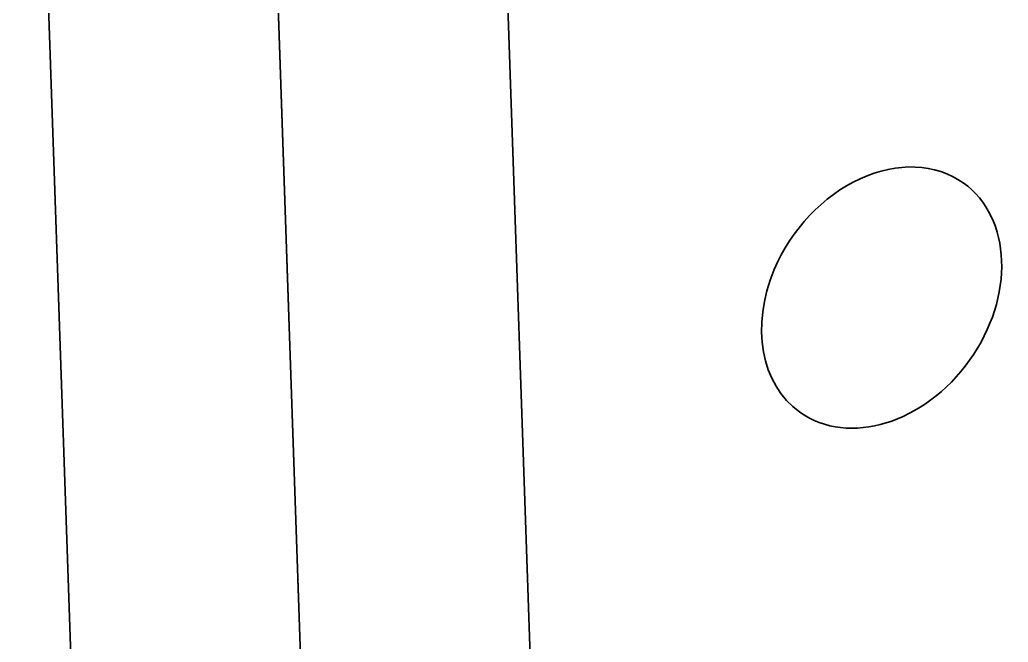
# Model space of a CAD drawing. Header units: millimetres. Extents: x 1333 to 129696, y -57210 to 105899.
# Drawn here: x 57133.19 to 57141.97, y 101190.34 to 101195.87 of the extents above; entities that cross this region are included whole.
import ezdxf

# ---------------------------------------------------------------- set-up
doc = ezdxf.new("R2010")
doc.units = ezdxf.units.MM
doc.header["$LTSCALE"] = 0.5

msp = doc.modelspace()

# ---------------------------------------------------------------- linework, layer by layer
at = {"color": 7, "lineweight": 35}
for p, q in [((57133.787, 101186.05), (57133.1914, 101203.4264)), ((57135.8767, 101184.5622), (57135.2811, 101201.9385)), ((57135.2811, 101201.9385), (57136.0218, 101180.3295)), ((57138.3024, 101173.2723), (57137.3708, 101200.4506))]:
    msp.add_line(p, q, dxfattribs=at)
for start_param, end_param in [(6.283151, 8.13785), (3.141559, 6.283151), (1.854665, 3.141559)]:
    msp.add_ellipse((57140.8412, 101193.4058), major_axis=(0.725, 1.0183), ratio=0.767269, start_param=start_param, end_param=end_param, dxfattribs=at)

doc.saveas('drawing.dxf')
